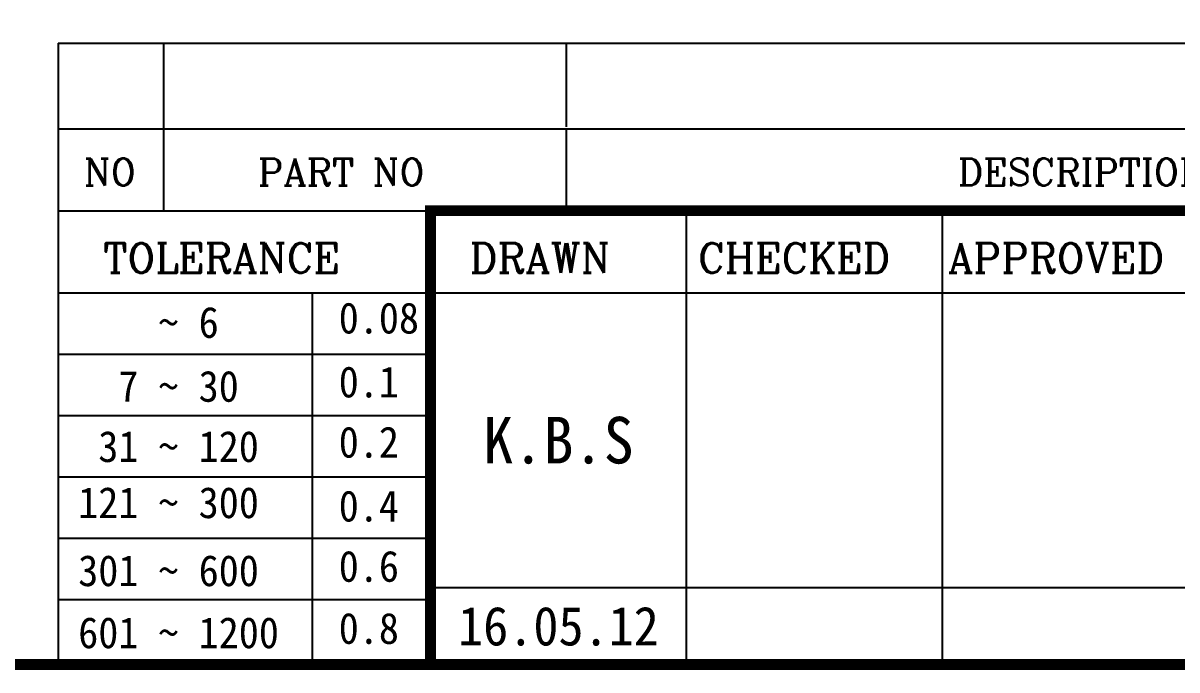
# Model space of a CAD drawing. Header units: millimetres. Extents: x 24815 to 37207, y -9299 to 5469.
# Drawn here: x 30201 to 31613, y 23 to 814 of the extents above; entities that cross this region are included whole.
import ezdxf
from ezdxf.enums import TextEntityAlignment as Align

# ---------------------------------------------------------------- set-up
doc = ezdxf.new("R2010")
doc.units = ezdxf.units.MM
doc.layers.add('FORMAT-1', color=7, linetype='Continuous')
doc.styles.add('HAN', font='')
doc.styles.add('RC', font='ROMANC.SHX')
doc.styles.add('RT', font='ROMANT.SHX', dxfattribs={"oblique": 15})
doc.styles.get('HAN').set_extended_font_data('GulimChe')

# ---------------------------------------------------------------- blocks, each defined once
blk = doc.blocks.new('no3')
at = {"color": 180}
for p, q in [((0, 5.5), (0, 0)), ((0, 5.5), (186, 5.5)), ((6.789, 5.5), (6.789, 0)), ((32.739, 0.11), (32.739, 5.5))]:
    blk.add_line(p, q, dxfattribs=at)
at = {"color": 2, "style": 'HAN'}
for tag, p in [('PART-NO', (19.764, 2.75)), ('MATERIAL', (111.375, 2.75)), ("Q'TY", (131.021, 2.75)), ('COLOR/FINISH', (145.205, 2.75)), ('REMARK', (170.755, 2.75))]:
    blk.add_attdef(tag, text='', height=2.9, dxfattribs=at).set_placement(p, align=Align.MIDDLE_CENTER)
blk.add_attdef('DESCRIPTION', text='', height=2.9, dxfattribs=at).set_placement((34.508, 2.75), align=Align.MIDDLE_LEFT)
at = {"color": 2, "style": 'RT', "oblique": 15}
blk.add_attdef('NO', text='', height=1.74, dxfattribs=at).set_placement((3.385, 2.507), align=Align.MIDDLE_CENTER)
blk = doc.blocks.new('format-3')
at = {"color": 180}
for p, q in [((228.5, 39.494), (228.5, 5)), ((228.5, 39.494), (414.5, 39.494)), ((235.289, 39.494), (235.289, 34.214)), ((261.239, 34.214), (261.239, 39.494)), ((228.5, 34.214), (252.476, 34.214)), ((268.964, 5), (268.964, 34.214)), ((285.453, 5), (285.453, 34.214)), ((228.5, 28.934), (252.476, 28.934)), ((244.886, 5.234), (244.886, 28.934)), ((252.476, 28.934), (414.5, 28.934)), ((228.5, 24.984), (252.476, 24.984)), ((228.5, 21.034), (252.476, 21.034)), ((228.5, 17.084), (252.476, 17.084)), ((228.5, 13.134), (252.476, 13.134)), ((252.476, 9.95), (301.942, 9.95)), ((228.5, 9.184), (252.476, 9.184))]:
    blk.add_line(p, q, dxfattribs=at)
at = {"const_width": 0.7}
blk.add_lwpolyline([(252.476, 5), (252.476, 34.214), (414.5, 34.214)], dxfattribs=at)
at = {"layer": 'FORMAT-1', "const_width": 0.7}
blk.add_lwpolyline([(13, 5), (13, 286.3), (414.5, 286.3), (414.5, 5)], close=True, dxfattribs=at)
at = {"color": 2}
for s, height, style, p in [('NO', 1.7424, 'RC', (230.16, 35.832)), ('PART NO', 1.7424, 'RC', (241.36, 35.832)), ('DESCRIPTION', 1.7424, 'RC', (286.427, 35.832)), (' TOLERANCE', 1.9, 'RC', (230.111, 30.218)), ('DRAWN', 1.9, 'RC', (255.001, 30.218)), ('CHECKED', 1.9, 'RC', (269.71, 30.218)), ('APPROVED', 1.9, 'RC', (285.804, 30.218)), ('0.08', 2, 'HAN', (246.571, 26.308)), ('    ~ 6', 2, 'HAN', (229.796, 26.027)), ('  7 ~ 30', 2, 'HAN', (229.796, 21.914)), ('0.1', 2, 'HAN', (246.571, 22.195)), ('0.2', 2, 'HAN', (246.571, 18.316)), (' 31 ~ 120', 2, 'HAN', (229.796, 18.035)), ('121 ~ 300', 2, 'HAN', (229.796, 14.423)), ('0.4', 2, 'HAN', (246.571, 14.204)), ('301 ~ 600', 2, 'HAN', (229.796, 10.044)), ('0.6', 2, 'HAN', (246.571, 10.325)), ('0.8', 2, 'HAN', (246.571, 6.329)), ('601 ~ 1200', 2, 'HAN', (229.796, 6.048))]:
    blk.add_text(s, height=height, dxfattribs=dict(at, style=style)).set_placement(p)
at = {"style": 'HAN'}
for tag, height, p in [('MODEL-NAME', 3, (386.095, 31.525)), ('SCALE', 2.7, (320.808, 26.294)), ('PART-NAME', 3, (386.095, 26.294)), ('PART-NO', 3, (386.095, 21.014)), ('DRA-BY', 3, (260.72, 19.442)), ('CH-BY', 3, (277.209, 19.442)), ('APP-BY', 3, (293.697, 19.442)), ('관련업체', 3, (333.523, 9.263)), ('DRA-DATE', 2.5, (260.72, 7.475)), ('CH-DATE', 2.5, (277.209, 7.475)), ('APP-DATE', 2.5, (293.697, 7.475))]:
    blk.add_attdef(tag, text='', height=height, dxfattribs=at).set_placement(p, align=Align.MIDDLE_CENTER)

msp = doc.modelspace()

# ---------------------------------------------------------------- block references
ref = msp.add_blockref('format-3', (25902.7, -65.71), dxfattribs=dict(xscale=19, yscale=19, zscale=19))
ref.add_attrib('DRA-DATE', '16.05.12', dxfattribs={"height": 47.5, "style": 'HAN'}).set_placement((30856.381, 76.315), align=Align.MIDDLE_CENTER)
ref.add_attrib('DRA-BY', 'K.B.S', dxfattribs={"height": 57, "style": 'HAN'}).set_placement((30856.381, 303.69), align=Align.MIDDLE_CENTER)
at = {"xscale": 19, "yscale": 19, "zscale": 19}
msp.add_blockref('no3', (30244.2, 684.68), dxfattribs=at)

doc.saveas('drawing.dxf')
